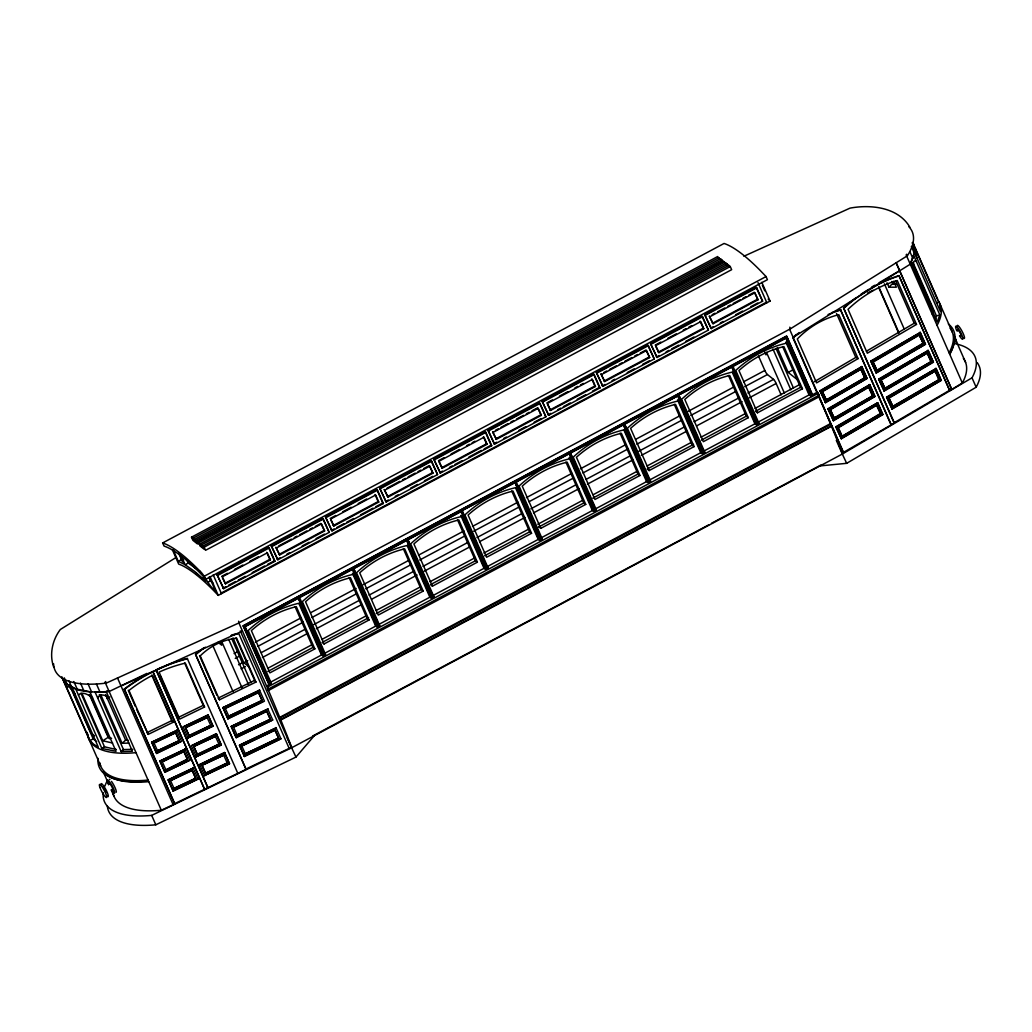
<?xml version="1.0" encoding="UTF-8"?>
<svg xmlns="http://www.w3.org/2000/svg" width="1032" height="1032" viewBox="0 0 1032 1032"><rect width="100%" height="100%" fill="white"/><g stroke="black" fill="none" stroke-linecap="round" stroke-linejoin="round"><path stroke-width="1.5" d="M913.862 249.241L914.249 253.137L910.211 264.231L793.157 337.335M913.501 243.617L914.3 253.111L911.346 246.39M379.208 626.256L353.615 568.4L379.208 626.256L378.009 626.901L352.415 569.045L299.435 597.296L325.041 655.152L323.829 655.797L298.235 597.941L244.868 626.411L270.461 684.268L269.249 684.913L243.139 625.869L786.5 336.045L812.313 394.843L817.241 392.212L819.318 395.14L819.202 396.727L268.501 690.472L268.63 688.873L266.54 685.945L238.921 623.018M939.829 314.889L937.198 321.984L911.05 262.412L913.681 255.317L939.829 314.889L936.45 315.947L935.637 318.643M932.296 314.296L933.444 310.516L912.714 263.302M107.328 805.928A109.663 41.615 -23.7 0 0 155.819 824.8L295.965 757.075L314.309 735.674M106.27 691.672L132.419 751.244L121.183 751.554L95.034 691.969L106.27 691.672L107.199 690.718M887.043 282.768L888.978 287.193L891.764 284.329L895.828 284.226M100.697 694.575L122.073 743.272L125.633 740.202L128.187 740.318M121.183 751.554L123.466 749.58L132.767 749.335M82.031 693.556L102.761 740.77L108.166 737.338L111.585 738.306M68.564 684.68L75.71 688.899L101.858 748.471L104.49 746.807L116.332 749.516M53.599 663.782A108.502 41.164 -23.7 0 0 106.296 683.081L239.282 622.786L790.473 328.782L907.373 255.781A107.534 40.803 -23.7 0 0 908.947 226.846M963.372 358.401A109.663 41.615 -23.7 0 1 962.34 382.988L951.71 389.464L896.098 262.631L951.814 389.425L949.737 390.625L898.949 275.596L949.737 390.625M103.239 792.821A109.663 41.615 -23.7 0 0 151.691 815.396L291.837 747.671L842.538 453.925L972.015 377.828A109.663 41.615 -23.7 0 0 955.671 343.811M820.066 465.909L846.666 463.329L976.143 387.232A109.663 41.615 -23.7 0 0 977.188 362.645M107.07 698.625L109.805 697.026M871.911 286.909L874.684 285.284M878.851 282.845L899.672 270.668M814.3 381.711L855.812 357.42L858.095 358.607L816.583 382.898L797.31 338.999A86.159 76.226 -62.6 0 1 838.822 314.708L858.095 358.607M866.403 351.228L914.236 323.235L916.519 324.422L867.319 353.215L848.046 309.316A120.28 106.412 -62.6 0 1 897.247 280.523L916.519 324.422M820.027 390.728L861.913 366.644L867.086 378.396L825.574 402.686L820.027 390.728L825.574 402.686M870.763 361.045L920.338 332.459L925.511 344.224L876.31 373.003L870.763 361.045L876.31 373.003M820.401 390.935L861.913 366.644M871.15 361.252L920.338 332.459M822.246 391.399L861.075 369.108L864.855 377.738L826.413 400.223L822.246 391.399L826.413 400.223M919.112 334.729L872.982 361.716L877.148 370.54L923.279 343.553L919.112 334.729L923.279 343.553M822.633 391.592L861.075 369.108M873.369 361.91L919.499 334.936M826.039 400.029L864.855 377.738M873.614 363.148L876.774 370.333L922.892 343.359M825.187 402.493L867.086 378.396M875.923 372.81L925.511 344.224M827.935 408.762L869.834 384.678L874.994 396.43L833.482 420.721L827.935 408.762L833.482 420.721M878.671 379.079L928.258 350.493L933.418 362.245L884.218 391.038L878.671 379.079L884.218 391.038M828.322 408.956L869.834 384.678M879.058 379.273L928.258 350.493M831.534 408.62L868.596 386.935L872.762 395.759L834.333 418.244L830.167 409.433L834.333 418.244M880.902 379.75L927.407 352.957L931.199 361.587L885.069 388.561L880.902 379.75L885.069 388.561M830.541 409.627L868.983 387.142M881.289 379.944L927.407 352.957M833.946 418.05L872.762 395.759M884.682 388.367L931.199 361.587M833.095 420.514L874.994 396.43M883.831 390.831L931.664 362.851M835.856 426.784L877.742 402.699L882.915 414.464L841.403 438.742L835.856 426.784L841.403 438.742M886.591 397.101L936.166 368.514L941.339 380.279L892.138 409.059L886.591 397.101L892.138 409.059M836.23 426.99L877.742 402.699M886.978 397.307L936.166 368.514M876.516 404.97L838.074 427.454L842.241 436.278L880.683 413.793L876.516 404.97L880.683 413.793M888.81 397.772L935.327 370.991L939.107 379.608L892.977 406.595L888.81 397.772L892.977 406.595M838.461 427.661L876.903 405.163M889.197 397.978L935.327 370.991M880.296 413.587L842.241 436.278M892.603 406.402L939.107 379.608M841.016 438.548L882.915 414.464M891.751 408.865L941.339 380.279M818.711 396.546L843.273 452.493L894.396 423.017L843.596 307.975A151.743 134.237 -62.6 0 1 847.736 304.363M843.596 307.975L894.009 422.81L949.363 390.431M789.609 329.273L843.66 452.7L842.112 453.59L846.666 463.329M162.643 542.935L724.077 243.462A311.922 57.044 61.9 0 1 759.991 270.242L766.054 276.563L767.421 279.685L205.987 579.158L199.963 572.863A311.922 57.044 61.9 0 0 164.049 546.083L162.643 542.935A311.922 57.044 61.9 0 1 198.57 569.716C205.742 575.74 207.574 585.157 215.404 590.717L209.303 576.811M197.486 543.954L192.881 540.317L191.5 537.182L717.627 256.555L719.704 259.226M191.5 537.182L192.907 538.291L719.02 257.652M193.59 539.852L720.426 258.761L721.819 259.87L722.516 261.444L196.39 542.071L192.907 538.291M195.706 540.497L721.819 259.87M197.112 541.607L723.226 260.98L726.76 264.798L726.077 263.225L199.24 544.316L198.557 542.755L197.112 541.607L197.796 543.18L196.39 542.071M198.557 542.755L724.67 262.128M176.137 557.435L60.308 629.507C52.387 640.008 49.149 654.559 53.728 667.149M201.356 544.961L727.47 264.334L729.559 267.004L728.876 265.443L202.04 546.534L201.356 544.961L199.95 543.851L200.647 545.425L199.24 544.316M204.155 547.179L730.269 266.553L731.649 269.687L205.536 550.314L204.155 547.179L202.762 546.07L203.446 547.644L202.04 546.534M173.389 550.211L178.265 561.331L181.477 559.615L183.554 560.453M181.426 556.403L185.089 564.736L188.301 563.033L200.234 571.676M204.62 576.024L766.054 276.563M217.172 574.876L268.539 547.476L269.159 547.953L275.002 561.279L223.634 588.679L217.172 574.876L223.634 588.679M271.351 545.98L322.719 518.58L323.339 519.057L329.182 532.383L277.814 559.783L271.351 545.98L277.814 559.783M325.531 517.071L376.899 489.671L377.506 490.161L383.362 503.487L331.994 530.887L325.531 517.071L331.994 530.887M379.712 488.175L431.079 460.775L431.686 461.265L437.542 474.591L386.174 501.991L379.712 488.175L386.174 501.991M433.879 459.279L485.246 431.879L485.866 432.369L491.709 445.695L440.342 473.095L433.879 459.279L440.342 473.095M488.059 430.383L539.426 402.983L540.046 403.46L545.889 416.786L494.522 444.186L488.059 430.383L494.522 444.186M542.239 401.487L593.606 374.087L594.213 374.564L600.069 387.89L548.702 415.29L542.239 401.487L548.702 415.29M596.419 372.591L647.786 345.191L648.393 345.668L654.249 358.994L602.882 386.394L596.419 372.591L602.882 386.394M650.586 343.695L701.953 316.295L702.573 316.772L708.416 330.098L657.049 357.498L650.586 343.695L657.049 357.498M704.766 314.786L756.134 287.399L756.753 287.876L762.596 301.202L711.229 328.602L704.766 314.786L711.229 328.602M217.791 575.353L269.159 547.953M271.971 546.457L323.339 519.057M326.138 517.561L377.506 490.161M380.318 488.665L431.686 461.265M434.498 459.769L485.866 432.369M488.678 430.86L540.046 403.46M542.845 401.964L594.213 374.564M597.025 373.068L648.393 345.668M651.205 344.172L702.573 316.772M705.385 315.276L756.753 287.876M207.303 582.564L210.515 580.848L213.392 583.673M221.764 576.295L227.388 573.302M234.406 569.548L242.83 565.059M249.86 561.305L258.284 556.816M278.756 545.902L291.398 539.155M294.197 537.659L297.01 536.163M299.822 534.666L306.839 530.912M309.652 529.416L312.464 527.92M315.276 526.423L320.887 523.418L324.603 530.964L279.646 554.932L275.944 547.399L279.646 554.932M330.124 518.503L335.735 515.497M342.753 511.756L351.19 507.267M358.207 503.513L366.631 499.024M387.103 488.097L399.745 481.363M402.557 479.867L405.37 478.358M408.169 476.861L415.199 473.12M417.999 471.624L420.811 470.128M423.623 468.618L429.248 465.625L432.95 473.159L388.006 497.14L384.291 489.607L388.006 497.14M438.471 460.698L444.095 457.705M451.113 453.964L459.537 449.462M466.567 445.721L469.367 444.224M472.179 442.728L474.991 441.219M495.463 430.305L498.262 428.809M501.075 427.312L508.105 423.559M510.905 422.062L513.717 420.566M516.529 419.069L523.547 415.328M526.359 413.819L529.171 412.323M531.983 410.826L537.595 407.833L541.31 415.367L496.353 439.348L492.651 431.802L496.353 439.348M546.831 402.906L552.442 399.913M559.46 396.159L567.897 391.67M574.914 387.929L577.727 386.42M580.539 384.923L583.338 383.427M603.81 372.513L606.623 371.017M609.435 369.52L616.452 365.767M619.264 364.27L622.077 362.774M624.876 361.277L631.907 357.523M634.706 356.027L637.518 354.531M640.33 353.034L645.955 350.042L649.657 357.575L604.713 381.543L600.998 374.01L604.713 381.543M655.178 345.114L660.803 342.121M667.82 338.367L676.244 333.878M683.274 330.124L686.074 328.627M688.886 327.131L691.698 325.635M712.17 314.721L714.97 313.212M717.782 311.716L724.812 307.975M727.612 306.478L730.424 304.982M733.236 303.473L740.254 299.731M743.066 298.235L745.878 296.739M748.69 295.242L754.302 292.237L758.017 299.783L713.06 323.751L709.358 316.218L713.06 323.751M276.55 547.876L321.494 523.908L324.603 530.964M384.91 490.084L429.854 466.116L432.95 473.159M493.257 432.292L538.201 408.311L541.31 415.367M601.617 374.5L646.561 350.519L649.657 357.575M709.964 316.695L754.908 292.727L758.017 299.783M224.86 583.351L269.804 559.37L270.423 559.86L225.479 583.828L222.383 577.701M279.04 554.455L323.983 530.474M333.22 525.559L378.163 501.578L378.77 502.068L333.826 526.036L330.743 519.909M387.387 496.65L432.344 472.682M441.567 467.754L486.511 443.786L487.13 444.263L442.186 468.244L439.09 462.117M495.747 438.858L540.691 414.89M549.927 409.962L594.871 385.994L595.477 386.471L550.533 410.452L547.45 404.325M604.094 381.066L649.051 357.085M658.274 352.17L703.218 328.189L703.837 328.679L658.893 352.647L655.797 346.52M712.454 323.274L757.398 299.293M223.028 588.201L225.802 586.718M228.575 585.234L235.528 581.532M238.302 580.048L245.242 576.346M252.182 572.644L264.682 565.988M267.456 564.504L274.396 560.802L275.002 561.279M277.208 559.305L279.982 557.822M286.922 554.12L289.695 552.636M302.195 545.967L309.136 542.264M316.076 538.562L324.409 534.125M331.375 530.396L334.162 528.926M336.935 527.442L343.875 523.74M346.649 522.257L353.589 518.554M360.529 514.852L373.029 508.183M375.803 506.699L382.743 502.997L383.362 503.487M385.555 501.5L388.329 500.017M395.282 496.315L398.055 494.844M410.543 488.175L417.483 484.472M424.436 480.77L432.756 476.333M439.735 472.604L442.509 471.121M449.449 467.419L452.235 465.935M455.009 464.465L461.949 460.762M468.889 457.06L481.389 450.391M484.163 448.907L491.103 445.205L491.709 445.695M493.915 443.708L496.689 442.225M503.629 438.523L506.402 437.039M518.903 430.383L525.843 426.68M534.176 422.23L541.116 418.528M548.082 414.812L550.869 413.329M557.809 409.627L560.582 408.143M563.356 406.66L570.296 402.957M577.236 399.255L585.57 394.817M592.51 391.115L599.45 387.413L600.069 387.89M602.262 385.916L605.036 384.433M611.989 380.731L614.762 379.247M627.25 372.578L634.19 368.875M642.523 364.438L649.463 360.736M656.442 357.02L659.216 355.537M666.156 351.835L668.942 350.351M671.716 348.868L678.656 345.165M685.596 341.463L693.93 337.025M710.622 328.111L713.396 326.641M720.336 322.939L723.109 321.455M735.61 314.786L742.55 311.084M750.883 306.646L757.823 302.944M221.196 593.039L766.57 302.144M172.344 549.656L178.665 564.065L181.722 565.304A311.922 57.044 61.9 0 1 213.482 590.407L218.255 595.387L770.066 301.06L761.835 282.329M243.139 625.869L786.81 336.29L812.61 395.075L811.1 395.475L785.816 337.864L732.849 366.115L758.456 423.971L757.243 424.616L731.649 366.76L680.075 394.276M355.008 567.652L406.595 540.149L432.189 598.005L433.388 597.36L407.795 539.504L461.072 511.485L408.104 539.749M463.368 509.86L514.942 482.344L540.536 540.2L541.748 539.568L516.142 481.712L569.122 453.448L594.716 511.304L595.915 510.659L570.322 452.803L595.915 510.659M571.715 452.068L623.302 424.552L648.896 482.408L650.096 481.763L624.502 423.907L677.779 395.901L624.812 424.152M245.165 626.656L298.545 598.186M299.744 597.541L352.725 569.277M353.924 568.645L406.892 540.381M485.259 569.29L462.052 516.439L460.827 515.471L484.034 568.322L486.369 569.096L487.568 568.464L461.975 510.608L515.252 482.589M516.452 481.944L569.432 453.693M570.632 453.048L623.599 424.797M701.966 453.693L678.759 400.842L677.534 399.887L700.741 452.726L703.076 453.512L704.276 452.867L678.682 395.011L731.959 367.005L757.243 424.616M733.159 366.36L786.113 338.109L811.41 395.72M234.083 653.553L238.34 651.282M255.368 642.201L300.776 617.975M310.709 612.673L356.13 588.446M363.225 584.667L408.633 560.441M418.566 555.139L463.974 530.925M472.488 526.385L517.909 502.158M526.423 497.618L571.831 473.391M580.345 468.851L625.766 444.624M635.699 439.322L679.688 415.857M688.202 411.317L733.61 387.103M743.556 381.801L764.841 370.449L758.494 355.988M235.257 658.403L239.514 656.133M257.961 646.303L303.382 622.077M311.896 617.536L355.885 594.071M365.818 588.769L411.226 564.543M419.753 560.002L465.161 535.776M473.675 531.235L519.083 507.022M529.016 501.72L573.018 478.255M582.951 472.953L628.359 448.727M636.873 444.186L682.294 419.96M690.808 415.419L736.216 391.205M744.73 386.665L767.434 374.552L773.548 379.376A3.702 0.671 61.9 0 1 776.154 383.478L781.134 394.843M238.534 664.75L242.791 662.479M261.238 652.65L305.24 629.172M313.754 624.631L359.162 600.418M369.095 595.116L414.516 570.889M423.03 566.349L468.438 542.123M476.952 537.582L522.36 513.368M530.874 508.815L576.295 484.601M586.228 479.3L630.217 455.834M638.731 451.294L684.152 427.067M694.084 421.765L739.493 397.552M748.007 393.011L773.548 379.376M233 637.918L243.9 662.738L247.745 660.686M777.277 347.603L788.177 372.423L793.311 369.675M241.14 668.852L245.397 666.582M262.425 657.5L307.833 633.274M316.347 628.733L361.768 604.52M371.701 599.218L417.109 574.992M424.204 571.212L469.612 546.986M479.558 541.684L524.966 517.471M533.48 512.917L578.888 488.704M587.402 484.163L632.822 459.937M641.336 455.396L686.744 431.17M696.677 425.868L742.098 401.654M749.193 397.862L776.154 383.478M268.204 668.065L312.193 644.6M322.126 639.298L366.128 615.833M376.061 610.531L420.05 587.066M429.983 581.764L475.404 557.551M483.918 553.01L529.326 528.784M537.84 524.243L583.248 500.017M593.194 494.715L637.183 471.25M647.116 465.948L691.105 442.483M701.038 437.194L745.039 413.729M754.972 408.427L800.381 384.201M267.817 671.51L313.225 647.283M368.566 617.768L322.139 642.433L324.074 643.968L369.03 619.987L350.493 577.765A98.453 89.294 -51.7 0 0 305.536 601.733L324.074 643.968M376.319 613.537L421.262 589.556L423.197 591.091L378.254 615.072L359.717 572.837A98.453 89.294 -51.7 0 1 404.66 548.856L423.197 591.091M476.423 560.234L430.499 584.641L432.434 586.176L477.377 562.195L458.84 519.96A98.453 89.294 -51.7 0 0 413.897 543.941L432.434 586.176M484.666 555.745L530.358 531.467M538.872 526.926L584.28 502.713M592.794 498.159L638.215 473.946M693.556 444.418L647.206 469.044L649.141 470.579L694.084 446.611L675.547 404.376A98.453 89.294 -51.7 0 0 630.604 428.345L649.141 470.579M701.373 440.148L746.329 416.18L748.264 417.702L703.321 441.683L684.784 399.448A98.453 89.294 -51.7 0 1 729.727 375.48L748.264 417.702M801.413 386.897L755.553 411.252L757.488 412.787L802.444 388.806L783.907 346.584A98.453 89.294 -51.7 0 0 738.951 370.553L757.488 412.787M314.85 648.883L269.907 672.864L251.369 630.629A98.453 89.294 -51.7 0 1 296.313 606.661L314.85 648.883L312.915 647.361L295.01 606.584M531.557 533.299L486.614 557.267L468.077 515.045A98.453 89.294 -51.7 0 1 513.02 491.064L531.557 533.299L529.622 531.764L511.717 490.987M540.781 528.371L585.737 504.403L567.2 462.168A98.453 89.294 -51.7 0 0 522.244 486.149L540.781 528.371L538.846 526.836M639.904 475.507L594.961 499.475L576.424 457.24A98.453 89.294 -51.7 0 1 621.367 433.272L639.904 475.507L637.97 473.972L620.077 433.195M323.829 655.797L321.507 655.01L270.139 682.41L271.351 683.378L270.152 684.023L244.868 626.411M378.009 626.901L375.674 626.114L324.306 653.514L325.531 654.482L325.041 655.152M432.189 598.005L429.854 597.218L378.486 624.618L379.712 625.586L378.912 626.011M484.034 568.322L432.666 595.722L433.892 596.69L433.079 597.115L408.427 540.949M540.536 540.2L538.214 539.426L486.846 566.826L488.059 567.793L487.259 568.219M594.716 511.304L592.381 510.53L541.013 537.93L542.239 538.898L541.748 539.568M648.896 482.408L646.561 481.634L595.193 509.034L596.419 509.989L595.619 510.427M700.741 452.726L649.373 480.125L650.599 481.093L649.786 481.531L625.134 425.352M756.946 424.371L754.921 423.83L703.553 451.229L704.766 452.197L703.966 452.622M811.1 395.475L809.088 394.933L757.72 422.333L758.946 423.301L758.456 423.971M266.54 685.945L268.952 684.668M267.765 686.912L818.466 393.179M279.736 717.369L830.438 423.623L831.044 424.1L831.521 426.293L280.833 720.039L278.047 713.241A532.409 97.369 61.9 0 0 267.404 687.918L268.63 688.873L819.318 395.14L818.105 394.172M280.343 717.846L831.044 424.1M312.709 735.984L708.752 524.849M711.538 523.25L820.879 465.045M163.766 666.375A168.861 155.445 -38.6 0 0 159.715 668.117L156.064 669.82L207.974 787.842L204.659 789.454L152.981 671.716L149.15 673.251A168.861 155.445 -38.6 0 0 143.977 676.076M867.68 292.92L873.201 290.25M109.147 691.517L146.996 673.38M146.867 732.694L171.725 720.633L173.079 722.31L148.208 734.384L136.585 709.294M204.568 707.023L185.296 663.125A135.553 124.782 -38.6 0 0 160.528 671.458L159.083 672.129L179.71 719.098L204.568 707.023L203.227 705.346L178.355 717.408L160.321 676.308M255.949 682.075L254.607 680.398L218.139 698.096L219.481 699.786L255.949 682.075L236.676 638.189A57.831 53.238 -38.6 0 0 200.221 655.888L219.481 699.786M151.652 742.227L176.743 730.437L151.652 742.227L156.696 753.476L181.555 741.415L176.511 730.153M188.185 738.19L183.141 726.928L208.013 714.866L213.056 726.115L187.966 737.906L213.056 726.115M222.925 707.617L259.613 690.202L222.925 707.617L227.969 718.878L264.437 701.179L259.393 689.918M208.232 715.15L183.141 726.928M157.664 751.103L154 742.988L175.543 732.527L179.207 740.641L157.445 750.819L179.207 740.641M185.489 727.702L207.264 717.524L185.489 727.702L189.153 735.816L210.709 725.354L207.045 717.24M228.936 716.505L225.273 708.391L258.426 692.291L262.089 700.418L228.717 716.221L262.089 700.418M175.775 732.81L154 742.988M258.645 692.575L225.273 708.391M188.933 735.532L210.709 725.354M156.477 753.192L179.955 741.802M227.75 718.594L262.812 701.579M159.908 761.036L184.999 749.245L159.908 761.036L164.952 772.297L189.824 760.223L184.78 748.961M196.441 756.998L191.41 745.749L216.269 733.675L221.312 744.936L196.222 756.727L221.312 744.936M231.181 726.438L267.869 709.01L231.181 726.438L236.225 737.687L272.693 719.988L267.649 708.726M216.488 733.958L191.41 745.749M187.476 759.462L183.799 751.335L187.476 759.462L165.92 769.924L162.256 761.797L168.01 759.01M170.873 757.617L182.367 752.031M193.745 746.51L215.52 736.332L193.745 746.51L197.422 754.637L218.965 744.175L215.301 736.048M237.192 735.313L233.529 727.199L266.682 711.1L270.345 719.227L236.973 735.042L270.345 719.227M184.031 751.619L162.256 761.797M266.901 711.383L233.529 727.199M187.244 759.178L165.92 769.924M197.189 754.353L218.965 744.175M164.733 772.013L189.824 760.223M236.005 737.403L272.693 719.988M168.164 779.844L193.255 768.066L168.164 779.844L173.208 791.105L198.08 779.031L193.036 767.782M204.71 775.819L199.666 764.557L224.525 752.496L229.568 763.745L204.478 775.535L229.568 763.745M239.437 745.246L276.137 727.831L239.437 745.246L244.481 756.508L280.949 738.796L275.905 727.547M224.757 752.767L199.666 764.557M174.176 788.732L170.512 780.618L192.068 770.156L195.732 778.27L173.957 788.448L195.732 778.27M203.446 764.622L223.776 755.14L202.014 765.318L205.678 773.445L227.221 762.983L223.557 754.856M245.448 754.134L241.785 746.007L274.938 729.921L278.601 738.035L245.229 753.85L278.601 738.035M192.287 770.427L170.512 780.618M275.17 730.204L241.785 746.007M205.445 773.162L227.221 762.983M172.989 790.822L198.08 779.031M244.262 756.224L280.949 738.796M132.702 683.042A168.861 155.445 -38.6 0 0 124.279 689.028L174.601 803.657L237.811 773.355L246.093 769.343L195.551 654.417A80.032 73.672 -38.6 0 1 204.052 647.67M195.551 654.417L245.874 769.059L291.424 747.336L295.965 757.075M112.836 791.376A109.663 41.615 -23.7 0 0 161.315 810.249L174.821 803.941L124.279 689.028M62.101 677.134L89.952 740.499L93.203 738.938L96.698 741.647M743.917 256.233L850.02 208.129C870.724 204.272 898.111 207.097 909.876 227.208M121.041 685.983L242.456 631.081M936.656 302.995L938.927 301.989L939.61 303.215L940.449 311.548L914.3 251.976M61.662 677.16C70.421 693.878 93.099 692.408 109.186 691.505M888.978 287.193L896.331 287.193L893.738 281.285M122.073 743.272L128.845 743.092M75.71 688.899L89.861 691.724L116.01 751.296L101.858 748.471M102.761 740.77L112.578 743.014M178.265 561.331L184.031 564.143L179.155 553.023M831.921 312.632A113.004 99.962 -62.6 0 1 840.525 309.781L891.313 424.81M933.418 362.245L927.871 350.287M185.089 564.736L194.842 571.56L205.897 581.197L203.459 575.637M94.531 735.829L91.074 733.146L71.002 687.415M726.077 263.225L727.47 264.334M728.876 265.443L730.269 266.553M762.596 301.202L756.134 287.399M810.313 395.901L787.119 343.05L785.894 342.082L809.088 394.933M788.177 372.423L797.955 380.15M802.444 388.806L800.497 387.271L782.604 346.507M708.416 330.098L701.953 316.295M654.249 358.994L647.786 345.191M694.084 446.611L692.149 445.076L674.244 404.299M545.889 416.786L539.426 402.983M593.606 511.498L570.412 458.647L569.187 457.679L592.381 510.53M585.737 504.403L583.789 502.868L565.897 462.091M437.542 474.591L431.079 460.775M477.377 562.195L475.442 560.66L457.537 519.883M329.182 532.383L322.719 518.58M376.899 627.082L353.705 574.231L352.48 573.263L375.674 626.114M369.03 619.987L367.082 618.452L349.19 577.688M199.782 545.773L204.388 549.398M218.062 642.317L221.725 645.219L220.448 642.291M243.9 662.738L248.789 666.608M195.487 573.121L199.202 576.062M201.679 578.01L204.155 579.971M768.143 299.061L770.066 301.06M176.085 661.757A168.861 155.445 -38.6 0 1 187.269 658.442L187.489 658.726A168.861 155.445 -38.6 0 0 159.947 668.401L149.369 673.535A168.861 155.445 -38.6 0 0 124.511 689.312M207.974 787.842L156.064 669.82M204.659 789.454L152.749 671.432M937.391 299.216L913.01 243.629M89.952 740.499L93.461 744.137L98.285 747.078L72.137 687.506M940.294 304.788L952.342 332.227M953.658 335.219L965.591 362.4M938.927 301.989L912.778 242.417L913.436 246.506M972.015 377.828L976.143 387.232M912.146 242.752L914.507 248.131M909.927 251.769L912.881 258.49M912.946 262.399L936.45 315.947M906.677 254.22L907.373 255.781M906.122 254.801L962.34 382.988M919.963 332.265L925.124 344.017M935.792 368.321L940.307 378.615M895.608 280.807L914.236 323.235M927.02 352.763L930.812 361.381M934.94 370.785L938.72 379.415M891.893 281.478L893.157 284.355M884.385 283.826L904.329 329.273M878.761 286.819L898.717 332.265M878.696 287.451L898.743 333.246M840.525 309.781L890.938 424.616M861.539 366.45L866.699 378.202M869.447 384.472L874.607 396.236M878.013 403.976L882.528 414.258M836.539 313.522L855.812 357.42M860.688 368.914L864.468 377.531M868.596 386.935L872.388 395.566M838.706 428.899L841.235 434.64M789.777 327.209L790.473 328.782M817.421 393.605L792.86 337.658A113.004 99.962 -62.6 0 1 796.343 334.42M836.294 440.342L842.177 453.693M762.326 285.271L764.764 290.83M757.991 282.6L766.853 302.776M776.103 348.571L793.402 387.968M772.942 348.997L790.873 389.851M766.518 352.428L784.449 393.282M764.725 351.977L766.002 354.905M720.426 258.761L721.11 260.335M758.946 423.301L735.752 370.449A105.612 95.782 -51.7 0 1 787.119 343.05M756.134 424.797L732.939 371.946A105.612 95.782 -51.7 0 0 681.572 399.345L704.766 452.197M732.359 372.449L754.921 423.83M728.424 375.403L746.329 416.18M703.837 328.679L700.741 321.623L655.784 345.591L658.893 352.647M700.122 321.133L703.218 328.189M678.979 395.256L704.276 452.867M677.469 395.656L703.076 453.512M650.599 481.093L627.392 428.241A105.612 95.782 -51.7 0 1 678.759 400.842M623.302 424.552L648.586 482.163M647.786 482.589L624.579 429.751A105.612 95.782 -51.7 0 0 573.224 457.15L596.419 509.989M624.012 430.241L646.561 481.634M593.606 374.087L599.45 387.413M595.477 386.471L592.381 379.415L547.437 403.396L550.533 410.452M591.775 378.938L594.871 385.994M569.122 453.448L594.406 511.059M542.239 538.898L519.044 486.046A105.612 95.782 -51.7 0 1 570.412 458.647M514.942 482.344L540.239 539.968M539.426 540.394L516.232 487.543A105.612 95.782 -51.7 0 0 464.864 514.942L488.059 567.793M515.652 488.046L538.214 539.426M485.246 431.879L491.103 445.205M487.13 444.263L484.034 437.207L439.077 461.188L442.186 468.244M483.415 436.73L486.511 443.786M462.272 510.84L487.568 568.464M460.762 511.24L486.369 569.096M433.892 596.69L410.684 543.838A105.612 95.782 -51.7 0 1 462.052 516.439M406.595 540.149L431.879 597.76M431.079 598.186L407.872 545.335A105.612 95.782 -51.7 0 0 356.517 572.734L379.712 625.586M407.305 545.838L429.854 597.218M403.37 548.779L421.262 589.556M376.899 489.671L382.743 502.997M378.77 502.068L375.674 495.012L330.73 518.98L333.826 526.036M375.067 494.522L378.163 501.578M352.415 569.045L377.699 626.656M325.531 654.482L302.337 601.63A105.612 95.782 -51.7 0 1 353.705 574.231M298.235 597.941L323.532 655.552M322.719 655.978L299.525 603.127A105.612 95.782 -51.7 0 0 248.157 630.526L271.351 683.378M298.945 603.63L321.507 655.01M268.539 547.476L274.396 560.802M270.423 559.86L267.327 552.804L222.37 576.772L225.479 583.828M266.707 552.313L269.804 559.37M249.512 635.441L250.802 638.369M252.092 641.311L254.027 645.71M255.317 648.651L259.174 657.461M260.464 660.39L264.334 669.2M267.559 676.541L269.494 680.952M243.449 626.114L269.249 684.913M238.585 621.212L239.282 622.786M240.314 630.913L291.424 747.336M287.322 738.009L291.476 747.426M213.211 574.85L221.467 593.671M289.192 748.419L238.869 633.777A80.032 73.672 -38.6 0 0 231.052 635.467M210.038 576.656L218.255 595.387M235.98 637.957L254.607 680.398M209.303 578.075L210.515 580.848M258.426 692.291L261.857 700.135M266.682 711.1L270.126 718.943M274.938 729.921L278.382 737.751M231.826 638.885L251.047 682.655M228.665 639.311L248.519 684.551M187.076 560.247L188.301 563.033M221.596 641.285L242.094 687.97M179.039 554.055L182.238 561.356M212.979 645.967L233.026 691.634M223.157 707.9L227.969 718.878M231.413 726.722L236.225 737.687M239.669 745.53L244.481 756.508M199.511 655.668L216.849 695.168M187.269 658.442L237.811 773.355M208.013 714.866L212.824 725.844M216.269 733.675L221.08 744.653M224.525 752.496L229.336 763.461M184.599 662.905L203.227 705.346M185.721 727.986L189.153 735.816M193.977 746.794L197.422 754.637M202.233 765.602L205.678 773.445M173.079 722.31L152.452 675.341L151.046 676.063A135.553 124.782 -38.6 0 0 128.948 690.485L148.208 734.384M151.756 675.122L171.725 720.633M175.543 732.527L178.988 740.37M192.068 770.156L195.5 777.986M151.885 742.511L156.696 753.476M160.141 761.319L164.952 772.297M168.397 780.128L173.208 791.105M128.239 690.266L135.308 706.365M117.493 677.921L173.17 804.741M105.599 681.507L106.296 683.081M105.019 682.113L161.315 810.249M105.561 694.459L125.633 740.202M96.453 684.023L99.988 692.085M99.33 694.588L123.466 749.58M151.691 815.396L155.819 824.8M88.043 683.881L91.577 691.943M90.739 696.29L109.392 738.809M89.384 694.549L108.166 737.338M80.483 683.055L84.018 691.118M80.986 693.259L104.49 746.807M73.853 681.533L77.4 689.595M68.834 680.694L71.788 687.415M70.344 686.848L93.203 738.938M64.306 677.869L67.261 684.59M62.384 678.372L88.546 737.944L86.856 732.204M88.546 738.28L100.594 765.718M103.161 771.575L108.811 784.449M111.327 790.177L113.843 795.891M267.404 687.918L268.501 690.472M830.438 423.623L828.748 419.508A532.409 97.369 61.9 0 0 818.66 395.462M195.783 654.701A80.032 73.672 -38.6 0 1 205.394 647.193M133.928 682.229A168.861 155.445 -38.6 0 1 142.7 676.811M165.12 665.821A168.861 155.445 -38.6 0 1 174.705 662.221M232.123 634.861A80.032 73.672 -38.6 0 1 234.728 634.254M767.434 374.552A3.702 0.671 61.9 0 1 764.841 370.449M848.781 303.473A151.743 134.237 -62.6 0 1 856.315 297.577M860.765 294.43A151.743 134.237 -62.6 0 1 868.738 289.334M871.06 287.98A151.743 134.237 -62.6 0 1 873.407 286.664M874.581 286.019A151.743 134.237 -62.6 0 1 884.166 281.285M885.379 280.756A151.743 134.237 -62.6 0 1 893.97 277.298M895.208 276.86A151.743 134.237 -62.6 0 1 897.698 276.008M843.983 308.181A151.743 134.237 -62.6 0 1 899.336 275.789M793.247 337.864A113.004 99.962 -62.6 0 1 799.116 332.549M828.064 314.541A113.004 99.962 -62.6 0 1 840.912 309.974M842.538 453.925A532.409 97.369 61.9 0 0 832.824 429.48L831.057 425.145L831.728 425.674L281.026 719.42L280.356 718.878L282.123 723.213A532.409 97.369 61.9 0 1 291.837 747.671M104.838 786.165A109.663 41.615 -23.7 0 1 107.457 780.437M101.136 785.326A7.405 1.355 61.9 0 1 105.367 788.667A7.405 1.355 61.9 0 1 107.38 796.407M136.031 752.638A109.663 41.615 -23.7 0 1 87.539 733.765M78.471 695.168A22.627 9.972 54.7 0 1 92.609 697.993M97.782 698.251A9.739 6.14 46.8 0 1 109.018 697.942M109.366 779.302A7.405 1.355 61.9 0 1 109.908 779.586M111.495 781.392A7.405 1.355 61.9 0 1 116.268 792.254M108.605 784.772A7.405 1.355 61.9 0 1 109.031 781.147A7.405 1.355 61.9 0 1 114.552 791.518A7.405 1.355 61.9 0 1 111.263 789.777M109.211 783.804A3.702 0.671 61.9 0 1 111.882 786.836A3.702 0.671 61.9 0 1 112.062 789.493M102.826 786.939A3.702 0.671 61.9 0 1 102.981 786.861M103.613 787.352A3.702 0.671 61.9 0 1 104.051 787.906M104.516 788.603A3.702 0.671 61.9 0 1 105.457 790.254M105.857 791.105A3.702 0.671 61.9 0 1 106.167 791.879M66.551 687.196A23.336 4.27 61.9 0 1 74.885 693.775M99.781 762.764A109.663 41.615 -23.7 0 0 148.079 780.076L146.467 780.94A109.663 41.615 -23.7 0 1 98.027 758.365M148.763 781.65A109.663 41.615 -23.7 0 1 106.876 774.709M105.625 773.639A109.663 41.615 -23.7 0 1 103.497 771.278M65.145 684.642A22.627 2.064 68.5 0 1 63.752 680.024M913.797 268.681A9.739 3.096 74.2 0 1 916.429 261.586M917.061 258.245A22.627 2.064 68.5 0 1 915.526 248.686M956.806 330.82A7.405 1.355 61.9 0 1 957.232 327.196A7.405 1.355 61.9 0 1 962.753 337.567A7.405 1.355 61.9 0 1 959.476 335.826M957.361 327.092A7.405 1.355 61.9 0 1 961.605 330.446A7.405 1.355 61.9 0 1 963.617 338.173M957.722 331.014A3.702 0.671 61.9 0 1 958.238 329.982A3.702 0.671 61.9 0 1 960.792 334.497A3.702 0.671 61.9 0 1 960.263 335.542M954.484 336.432A7.405 1.355 61.9 0 1 956.122 342.74M954.058 337.154A3.702 0.671 61.9 0 1 954.368 337.928M913.075 244.687A23.336 4.27 61.9 0 1 914.12 246.132M938.088 300.789A109.663 41.615 -23.7 0 1 937.056 325.377M950.124 328.228A109.663 41.615 -23.7 0 1 949.092 352.815L950.704 351.964A109.663 41.615 -23.7 0 0 948.343 323.945M954.032 338.303A109.663 41.615 -23.7 0 1 953.994 341.992M953.826 343.282A109.663 41.615 -23.7 0 1 949.788 354.389M99.949 787.506A7.405 1.355 61.9 0 0 106.322 797.543A7.405 1.355 61.9 0 0 102.813 787.919A7.405 1.355 61.9 0 0 99.949 787.506"/></g></svg>
